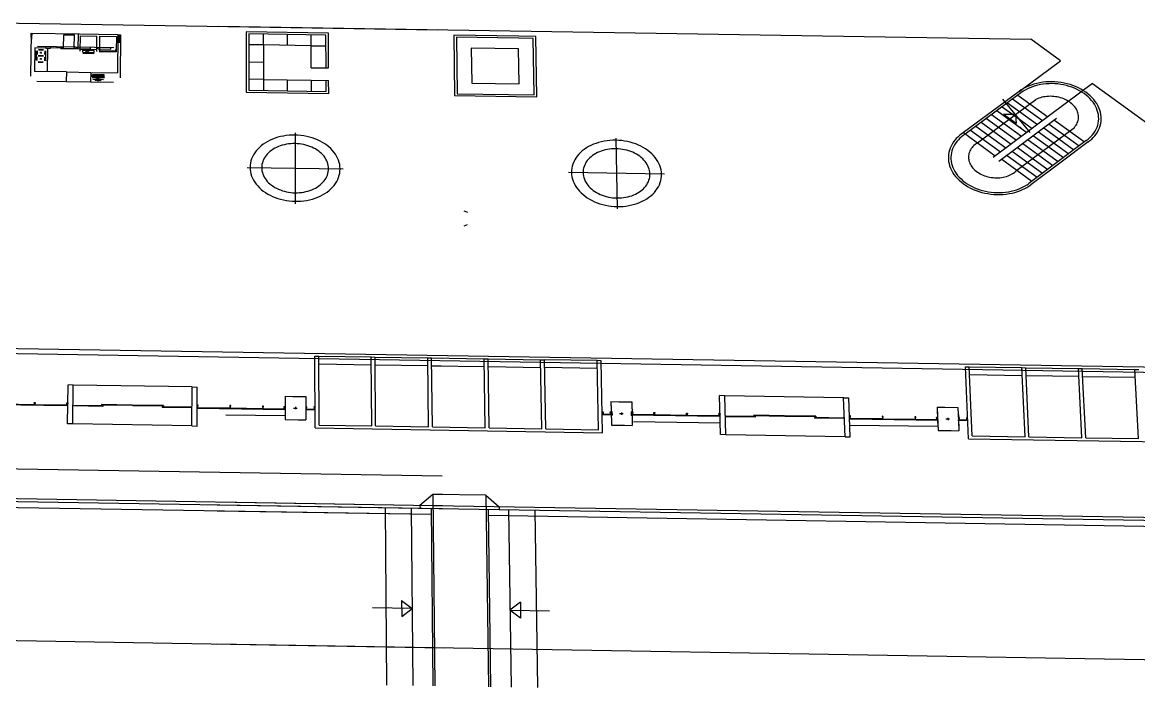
# Model space of a CAD drawing. Extents: x -68 to 264, y 51 to 115.
# Drawn here: x 10.67 to 60.34, y 53.04 to 82.63 of the extents above; entities that cross this region are included whole.
import ezdxf

# ---------------------------------------------------------------- set-up
doc = ezdxf.new("R2010")
doc.units = 0
doc.layers.get('0').update_dxf_attribs({"linetype": 'CONTINUOUS'})

msp = doc.modelspace()

# ---------------------------------------------------------------- linework, layer by layer
for p, q in [((8.633, 82.625), (29.15, 82.294)), ((19.412, 82.454), (55.547, 81.871)), ((11.068, 82.14), (11.04, 80.227)), ((11.068, 82.14), (13.223, 82.117)), ((11.086, 81.779), (11.068, 82.14)), ((11.086, 81.779), (11.108, 82.139)), ((12.51, 81.474), (12.517, 82.071)), ((12.517, 82.071), (12.99, 82.063)), ((12.983, 81.467), (12.99, 82.063)), ((13.158, 81.464), (13.166, 82.106)), ((13.223, 82.117), (14.918, 82.09)), ((13.252, 81.343), (13.26, 82.021)), ((13.26, 82.021), (13.993, 82.01)), ((13.986, 81.331), (13.993, 82.01)), ((14.106, 82.008), (14.1, 81.379)), ((14.106, 82.008), (14.86, 81.996)), ((14.86, 81.996), (14.854, 81.367)), ((14.918, 82.09), (14.908, 80.381)), ((14.918, 82.09), (15.037, 82.075)), ((14.994, 81.716), (14.997, 82.076)), ((14.994, 81.716), (15.037, 82.075)), ((15.037, 82.075), (15.019, 80.163)), ((20.637, 82.196), (20.633, 79.526)), ((24.295, 82.137), (20.637, 82.196)), ((20.75, 82.112), (20.747, 79.608)), ((24.181, 82.057), (20.75, 82.112)), ((21.408, 81.621), (21.408, 82.101)), ((22.466, 81.604), (22.466, 82.084)), ((23.525, 81.587), (23.523, 82.067)), ((24.186, 80.597), (24.181, 82.057)), ((24.3, 80.595), (24.295, 82.137)), ((32.745, 82.003), (29.869, 82.05)), ((29.869, 82.05), (29.9, 79.37)), ((32.747, 81.92), (29.984, 81.965)), ((29.984, 81.965), (30.013, 79.452)), ((33.517, 81.991), (32.745, 82.003)), ((33.561, 79.311), (33.517, 81.991)), ((11.229, 81.495), (11.214, 80.44)), ((12.51, 81.474), (11.229, 81.495)), ((11.343, 81.568), (14.748, 81.513)), ((11.714, 81.479), (11.715, 81.562)), ((11.714, 81.479), (11.934, 81.475)), ((11.796, 81.486), (11.782, 80.431)), ((11.934, 81.475), (11.935, 81.558)), ((12.383, 81.468), (12.384, 81.551)), ((12.383, 81.468), (13.707, 81.447)), ((12.51, 81.474), (12.983, 81.467)), ((13.158, 81.464), (12.983, 81.467)), ((13.707, 81.447), (13.708, 81.529)), ((14.041, 81.441), (14.041, 81.524)), ((14.608, 81.432), (14.609, 81.515)), ((21.408, 81.621), (20.75, 81.632)), ((21.408, 81.621), (21.407, 80.08)), ((23.525, 81.587), (21.408, 81.621)), ((23.527, 80.607), (23.525, 81.587)), ((23.525, 81.587), (24.183, 81.576)), ((32.754, 81.44), (30.648, 81.474)), ((30.648, 81.474), (30.667, 79.924)), ((33.405, 81.91), (32.747, 81.92)), ((33.446, 79.396), (33.405, 81.91)), ((56.866, 80.92), (55.547, 81.871)), ((11.295, 81.362), (11.289, 80.923)), ((11.325, 81.088), (11.323, 80.922)), ((11.329, 81.362), (11.327, 81.196)), ((11.383, 81.154), (11.61, 81.15)), ((11.383, 81.129), (11.61, 81.125)), ((11.387, 81.427), (11.614, 81.424)), ((11.387, 81.402), (11.614, 81.399)), ((11.445, 81.003), (11.544, 81.002)), ((11.449, 81.277), (11.548, 81.275)), ((11.495, 81.039), (11.494, 80.966)), ((11.499, 81.312), (11.498, 81.24)), ((11.666, 81.083), (11.664, 80.917)), ((11.67, 81.356), (11.667, 81.191)), ((11.704, 81.356), (11.698, 80.916)), ((13.253, 81.426), (13.986, 81.414)), ((13.365, 81.299), (13.366, 81.382)), ((13.365, 81.299), (13.872, 81.291)), ((13.365, 81.258), (13.871, 81.25)), ((13.366, 81.382), (13.872, 81.374)), ((13.493, 81.35), (13.534, 81.349)), ((13.493, 81.327), (13.493, 81.35)), ((13.533, 81.327), (13.493, 81.327)), ((13.534, 81.349), (13.533, 81.327)), ((13.571, 81.348), (13.612, 81.348)), ((13.571, 81.326), (13.571, 81.348)), ((13.611, 81.325), (13.571, 81.326)), ((13.612, 81.348), (13.611, 81.325)), ((13.872, 81.291), (13.872, 81.374)), ((14.041, 81.441), (14.608, 81.432)), ((14.1, 81.379), (14.099, 81.329)), ((14.099, 81.329), (14.854, 81.317)), ((14.1, 81.379), (14.822, 81.359)), ((14.822, 81.359), (14.796, 81.345)), ((14.833, 81.383), (14.799, 81.383)), ((14.799, 81.383), (14.822, 81.359)), ((14.833, 81.383), (14.822, 81.359)), ((14.822, 81.359), (14.854, 81.367)), ((14.854, 81.367), (14.833, 81.383)), ((14.854, 81.367), (14.854, 81.317)), ((32.778, 79.89), (32.754, 81.44)), ((11.379, 80.88), (11.606, 80.876)), ((11.379, 80.855), (11.606, 80.851)), ((20.749, 80.862), (21.408, 80.851)), ((23.527, 80.607), (24.3, 80.595)), ((55.022, 79.554), (56.866, 80.92)), ((12.634, 80.417), (11.214, 80.44)), ((11.321, 80.014), (12.629, 79.993)), ((12.634, 80.417), (12.629, 79.993)), ((12.629, 79.993), (13.709, 79.976)), ((12.634, 80.417), (13.714, 80.4)), ((13.714, 80.4), (13.709, 79.976)), ((13.709, 79.976), (14.733, 79.959)), ((13.714, 80.4), (14.908, 80.381)), ((13.798, 80.285), (13.789, 80.165)), ((13.789, 80.165), (14.312, 80.157)), ((13.797, 80.207), (13.798, 80.285)), ((13.797, 80.207), (13.816, 80.224)), ((13.868, 80.21), (13.797, 80.207)), ((13.797, 80.207), (13.848, 80.194)), ((14.313, 80.287), (13.798, 80.285)), ((13.798, 80.285), (13.868, 80.27)), ((13.818, 80.255), (13.798, 80.285)), ((13.841, 80.281), (13.798, 80.285)), ((14.278, 80.073), (13.807, 80.08)), ((13.816, 80.224), (13.818, 80.255)), ((13.816, 80.224), (13.841, 80.236)), ((13.868, 80.21), (13.816, 80.224)), ((13.848, 80.194), (13.816, 80.224)), ((13.818, 80.255), (13.841, 80.281)), ((13.818, 80.255), (13.868, 80.27)), ((13.841, 80.236), (13.818, 80.255)), ((13.818, 80.255), (13.871, 80.24)), ((13.868, 80.27), (13.841, 80.281)), ((13.841, 80.236), (13.868, 80.27)), ((13.871, 80.24), (13.841, 80.236)), ((13.841, 80.236), (13.868, 80.21)), ((13.848, 80.194), (13.868, 80.21)), ((13.896, 80.205), (13.848, 80.194)), ((13.868, 80.27), (13.897, 80.283)), ((13.871, 80.24), (13.868, 80.27)), ((13.868, 80.27), (13.868, 80.21)), ((13.919, 80.267), (13.868, 80.27)), ((13.868, 80.21), (13.871, 80.24)), ((13.942, 80.25), (13.871, 80.24)), ((13.871, 80.24), (13.896, 80.205)), ((13.916, 80.221), (13.871, 80.24)), ((13.896, 80.205), (13.916, 80.221)), ((13.896, 80.205), (13.964, 80.204)), ((13.896, 80.205), (13.896, 80.182)), ((14.301, 80.192), (13.896, 80.182)), ((13.896, 80.182), (13.964, 80.181)), ((13.897, 80.283), (13.965, 80.282)), ((13.919, 80.267), (13.897, 80.283)), ((13.941, 80.088), (13.91, 80.078)), ((13.91, 80.078), (13.921, 80.054)), ((13.916, 80.221), (13.942, 80.25)), ((13.96, 80.234), (13.916, 80.221)), ((13.964, 80.204), (13.916, 80.221)), ((13.965, 80.282), (13.919, 80.267)), ((13.919, 80.267), (13.942, 80.25)), ((13.921, 80.054), (13.953, 80.047)), ((13.975, 80.092), (13.941, 80.088)), ((13.964, 80.204), (13.942, 80.25)), ((13.96, 80.234), (13.942, 80.25)), ((13.953, 80.047), (13.986, 80.063)), ((14.035, 80.267), (13.96, 80.234)), ((13.977, 80.251), (13.96, 80.234)), ((14.018, 80.247), (13.96, 80.234)), ((13.96, 80.234), (13.964, 80.204)), ((13.964, 80.204), (13.999, 80.22)), ((13.964, 80.181), (13.964, 80.204)), ((14.071, 80.179), (13.964, 80.204)), ((13.964, 80.181), (14.071, 80.179)), ((13.977, 80.251), (13.965, 80.282)), ((13.965, 80.282), (14.035, 80.267)), ((13.965, 80.282), (14.005, 80.277)), ((14.016, 80.095), (13.975, 80.092)), ((14.035, 80.267), (13.977, 80.251)), ((14.11, 80.061), (13.986, 80.063)), ((13.986, 80.063), (13.996, 80.041)), ((13.996, 80.041), (14.028, 80.039)), ((13.999, 80.22), (14.018, 80.247)), ((13.999, 80.22), (14.041, 80.219)), ((14.035, 80.267), (14.005, 80.277)), ((14.046, 80.095), (14.016, 80.095)), ((14.051, 80.249), (14.018, 80.247)), ((14.028, 80.039), (14.062, 80.039)), ((14.035, 80.267), (14.062, 80.276)), ((14.245, 80.272), (14.035, 80.267)), ((14.035, 80.267), (14.051, 80.249)), ((14.041, 80.219), (14.051, 80.249)), ((14.041, 80.219), (14.08, 80.248)), ((14.075, 80.094), (14.046, 80.095)), ((14.051, 80.249), (14.062, 80.276)), ((14.051, 80.249), (14.08, 80.248)), ((14.08, 80.248), (14.062, 80.276)), ((14.218, 80.263), (14.062, 80.276)), ((14.062, 80.039), (14.094, 80.039)), ((14.07, 80.219), (14.08, 80.248)), ((14.07, 80.219), (14.109, 80.217)), ((14.071, 80.179), (14.17, 80.178)), ((14.116, 80.09), (14.075, 80.094)), ((14.08, 80.248), (14.118, 80.247)), ((14.094, 80.039), (14.11, 80.061)), ((14.109, 80.217), (14.118, 80.247)), ((14.109, 80.217), (14.133, 80.229)), ((14.109, 80.217), (14.131, 80.204)), ((14.11, 80.061), (14.137, 80.044)), ((14.15, 80.084), (14.116, 80.09)), ((14.118, 80.247), (14.142, 80.26)), ((14.118, 80.247), (14.169, 80.248)), ((14.133, 80.229), (14.118, 80.247)), ((14.118, 80.247), (14.16, 80.218)), ((14.131, 80.204), (14.133, 80.229)), ((14.131, 80.204), (14.16, 80.218)), ((14.133, 80.229), (14.142, 80.26)), ((14.169, 80.248), (14.133, 80.229)), ((14.16, 80.218), (14.133, 80.229)), ((14.137, 80.044), (14.169, 80.05)), ((14.169, 80.248), (14.142, 80.26)), ((14.181, 80.074), (14.15, 80.084)), ((14.16, 80.218), (14.169, 80.248)), ((14.197, 80.232), (14.16, 80.218)), ((14.169, 80.248), (14.218, 80.263)), ((14.169, 80.248), (14.197, 80.232)), ((14.169, 80.05), (14.181, 80.074)), ((14.17, 80.178), (14.261, 80.176)), ((14.227, 80.242), (14.197, 80.232)), ((14.197, 80.232), (14.222, 80.216)), ((14.218, 80.263), (14.245, 80.272)), ((14.227, 80.242), (14.218, 80.263)), ((14.256, 80.246), (14.218, 80.263)), ((14.222, 80.216), (14.256, 80.246)), ((14.222, 80.216), (14.227, 80.242)), ((14.227, 80.242), (14.256, 80.246)), ((14.256, 80.246), (14.245, 80.272)), ((14.245, 80.272), (14.298, 80.262)), ((14.268, 80.227), (14.245, 80.272)), ((14.298, 80.262), (14.256, 80.246)), ((14.268, 80.227), (14.256, 80.246)), ((14.256, 80.246), (14.298, 80.231)), ((14.261, 80.176), (14.301, 80.192)), ((14.312, 80.157), (14.261, 80.176)), ((14.298, 80.231), (14.268, 80.227)), ((14.298, 80.262), (14.298, 80.231)), ((14.301, 80.192), (14.312, 80.157)), ((14.312, 80.157), (14.313, 80.287)), ((21.407, 80.08), (20.748, 80.091)), ((21.407, 80.08), (23.529, 80.046)), ((21.407, 80.08), (21.407, 79.597)), ((22.469, 79.58), (22.468, 80.063)), ((23.529, 80.046), (23.53, 79.563)), ((23.529, 80.046), (24.302, 80.033)), ((24.19, 79.552), (24.188, 80.035)), ((24.304, 79.467), (24.302, 80.033)), ((56.208, 79.972), (56.074, 79.958)), ((56.344, 79.98), (56.208, 79.972)), ((56.48, 79.982), (56.344, 79.98)), ((56.618, 79.977), (56.48, 79.982)), ((56.754, 79.965), (56.618, 79.977)), ((20.633, 79.526), (24.304, 79.467)), ((20.747, 79.608), (24.19, 79.552)), ((30.667, 79.924), (32.778, 79.89)), ((55.022, 79.554), (54.4, 79.093)), ((55.106, 79.494), (54.462, 79.017)), ((55.119, 79.621), (55.022, 79.554)), ((55.197, 79.558), (55.106, 79.494)), ((55.222, 79.683), (55.119, 79.621)), ((55.294, 79.616), (55.197, 79.558)), ((55.331, 79.74), (55.222, 79.683)), ((55.397, 79.67), (55.294, 79.616)), ((55.444, 79.791), (55.331, 79.74)), ((55.505, 79.718), (55.397, 79.67)), ((55.563, 79.837), (55.444, 79.791)), ((55.617, 79.761), (55.505, 79.718)), ((55.685, 79.876), (55.563, 79.837)), ((55.733, 79.799), (55.617, 79.761)), ((55.812, 79.91), (55.685, 79.876)), ((55.853, 79.83), (55.733, 79.799)), ((55.941, 79.937), (55.812, 79.91)), ((55.975, 79.856), (55.853, 79.83)), ((56.074, 79.958), (55.941, 79.937)), ((56.1, 79.876), (55.975, 79.856)), ((56.227, 79.89), (56.1, 79.876)), ((56.356, 79.897), (56.227, 79.89)), ((56.485, 79.899), (56.356, 79.897)), ((58.284, 79.899), (56.44, 78.529)), ((56.615, 79.894), (56.485, 79.899)), ((56.744, 79.883), (56.615, 79.894)), ((56.873, 79.866), (56.744, 79.883)), ((56.89, 79.947), (56.754, 79.965)), ((57, 79.843), (56.873, 79.866)), ((57.025, 79.923), (56.89, 79.947)), ((57.126, 79.814), (57, 79.843)), ((57.158, 79.893), (57.025, 79.923)), ((57.249, 79.779), (57.126, 79.814)), ((57.288, 79.856), (57.158, 79.893)), ((57.37, 79.739), (57.249, 79.779)), ((57.415, 79.813), (57.288, 79.856)), ((57.486, 79.693), (57.37, 79.739)), ((57.539, 79.765), (57.415, 79.813)), ((57.6, 79.642), (57.486, 79.693)), ((57.659, 79.71), (57.539, 79.765)), ((57.708, 79.585), (57.6, 79.642)), ((57.774, 79.651), (57.659, 79.71)), ((57.812, 79.524), (57.708, 79.585)), ((57.883, 79.586), (57.774, 79.651)), ((57.911, 79.459), (57.812, 79.524)), ((57.988, 79.517), (57.883, 79.586)), ((58.086, 79.443), (57.988, 79.517)), ((58.284, 79.899), (70.42, 71.153)), ((29.9, 79.37), (33.561, 79.311)), ((30.013, 79.452), (33.446, 79.396)), ((54.4, 79.093), (52.545, 77.72)), ((54.462, 79.017), (52.629, 77.659)), ((55.52, 77.728), (54.303, 79.211)), ((54.502, 79.047), (55.837, 78.081)), ((54.736, 79.22), (56.07, 78.254)), ((54.868, 78.523), (55.771, 79.192)), ((54.969, 79.393), (56.304, 78.428)), ((55.834, 79.222), (55.771, 79.192)), ((55.899, 79.248), (55.834, 79.222)), ((55.968, 79.27), (55.899, 79.248)), ((56.038, 79.29), (55.968, 79.27)), ((56.11, 79.306), (56.038, 79.29)), ((56.184, 79.319), (56.11, 79.306)), ((56.259, 79.328), (56.184, 79.319)), ((56.334, 79.333), (56.259, 79.328)), ((56.411, 79.335), (56.334, 79.333)), ((56.487, 79.333), (56.411, 79.335)), ((56.564, 79.327), (56.487, 79.333)), ((56.64, 79.318), (56.564, 79.327)), ((56.716, 79.306), (56.64, 79.318)), ((56.791, 79.29), (56.716, 79.306)), ((56.864, 79.27), (56.791, 79.29)), ((56.936, 79.247), (56.864, 79.27)), ((57.006, 79.221), (56.936, 79.247)), ((57.073, 79.192), (57.006, 79.221)), ((57.138, 79.159), (57.073, 79.192)), ((57.201, 79.124), (57.138, 79.159)), ((57.26, 79.086), (57.201, 79.124)), ((57.316, 79.046), (57.26, 79.086)), ((57.369, 79.003), (57.316, 79.046)), ((57.418, 78.957), (57.369, 79.003)), ((58.004, 79.388), (57.911, 79.459)), ((58.091, 79.314), (58.004, 79.388)), ((58.178, 79.364), (58.086, 79.443)), ((58.172, 79.236), (58.091, 79.314)), ((58.245, 79.155), (58.172, 79.236)), ((58.263, 79.282), (58.178, 79.364)), ((58.312, 79.071), (58.245, 79.155)), ((58.341, 79.196), (58.263, 79.282)), ((58.371, 78.984), (58.312, 79.071)), ((58.412, 79.107), (58.341, 79.196)), ((58.423, 78.895), (58.371, 78.984)), ((58.474, 79.015), (58.412, 79.107)), ((58.529, 78.921), (58.474, 79.015)), ((53.172, 77.265), (54.868, 78.523)), ((53.8, 78.527), (55.135, 77.559)), ((56.44, 78.529), (53.866, 76.616)), ((54.034, 78.701), (55.369, 77.733)), ((54.268, 78.874), (55.037, 78.317)), ((54.868, 78.523), (54.333, 78.532)), ((54.886, 78.131), (54.333, 78.532)), ((54.868, 78.523), (54.886, 78.131)), ((57.463, 78.91), (57.418, 78.957)), ((57.504, 78.861), (57.463, 78.91)), ((57.541, 78.81), (57.504, 78.861)), ((57.573, 78.758), (57.541, 78.81)), ((57.601, 78.704), (57.573, 78.758)), ((57.624, 78.65), (57.601, 78.704)), ((57.643, 78.594), (57.624, 78.65)), ((57.656, 78.538), (57.643, 78.594)), ((57.665, 78.482), (57.656, 78.538)), ((57.668, 78.426), (57.665, 78.482)), ((58.467, 78.803), (58.423, 78.895)), ((58.503, 78.711), (58.467, 78.803)), ((58.53, 78.617), (58.503, 78.711)), ((58.575, 78.824), (58.529, 78.921)), ((58.55, 78.522), (58.53, 78.617)), ((58.561, 78.427), (58.55, 78.522)), ((58.613, 78.726), (58.575, 78.824)), ((58.643, 78.627), (58.613, 78.726)), ((58.663, 78.527), (58.643, 78.627)), ((58.675, 78.426), (58.663, 78.527)), ((53.098, 78.007), (54.432, 77.037)), ((53.332, 78.18), (54.667, 77.211)), ((53.566, 78.354), (54.901, 77.385)), ((56.691, 78.348), (54.116, 76.434)), ((55.037, 78.317), (55.603, 77.907)), ((56.36, 78.102), (57.699, 77.133)), ((56.593, 78.275), (57.932, 77.307)), ((57.483, 77.954), (57.522, 78.001)), ((57.522, 78.001), (57.557, 78.049)), ((57.557, 78.049), (57.587, 78.1)), ((57.587, 78.1), (57.613, 78.152)), ((57.613, 78.152), (57.633, 78.205)), ((57.633, 78.205), (57.649, 78.259)), ((57.649, 78.259), (57.661, 78.314)), ((57.661, 78.314), (57.667, 78.37)), ((57.667, 78.37), (57.668, 78.426)), ((58.489, 77.959), (58.52, 78.05)), ((58.52, 78.05), (58.543, 78.143)), ((58.543, 78.143), (58.557, 78.237)), ((58.557, 78.237), (58.563, 78.332)), ((58.563, 78.332), (58.561, 78.427)), ((58.599, 77.932), (58.632, 78.028)), ((58.632, 78.028), (58.656, 78.126)), ((58.656, 78.126), (58.671, 78.225)), ((58.671, 78.225), (58.677, 78.325)), ((58.677, 78.325), (58.675, 78.426)), ((22.043, 77.511), (21.924, 77.473)), ((22.166, 77.543), (22.043, 77.511)), ((22.291, 77.568), (22.166, 77.543)), ((22.418, 77.588), (22.291, 77.568)), ((22.547, 77.602), (22.418, 77.588)), ((22.677, 77.609), (22.547, 77.602)), ((22.807, 77.61), (22.677, 77.609)), ((22.807, 77.707), (22.812, 74.557)), ((22.938, 77.605), (22.807, 77.61)), ((23.068, 77.593), (22.938, 77.605)), ((23.197, 77.575), (23.068, 77.593)), ((23.325, 77.552), (23.197, 77.575)), ((23.45, 77.522), (23.325, 77.552)), ((23.572, 77.486), (23.45, 77.522)), ((23.691, 77.444), (23.572, 77.486)), ((52.296, 77.521), (52.228, 77.453)), ((52.369, 77.586), (52.296, 77.521)), ((52.448, 77.647), (52.369, 77.586)), ((52.457, 77.529), (52.387, 77.467)), ((52.545, 77.72), (52.448, 77.647)), ((52.531, 77.587), (52.457, 77.529)), ((52.629, 77.659), (52.531, 77.587)), ((52.545, 77.72), (53.963, 76.689)), ((52.863, 77.833), (54.198, 76.863)), ((54.923, 76.049), (57.483, 77.954)), ((55.113, 77.919), (55.043, 77.969)), ((55.659, 77.58), (56.997, 76.61)), ((55.892, 77.754), (57.231, 76.784)), ((56.126, 77.928), (57.465, 76.958)), ((58.089, 77.426), (58.162, 77.49)), ((58.162, 77.49), (58.23, 77.557)), ((58.23, 77.557), (58.292, 77.627)), ((58.254, 77.435), (58.325, 77.506)), ((58.292, 77.627), (58.348, 77.7)), ((58.325, 77.506), (58.391, 77.58)), ((58.348, 77.7), (58.403, 77.784)), ((58.391, 77.58), (58.45, 77.657)), ((58.403, 77.784), (58.45, 77.87)), ((58.45, 77.87), (58.489, 77.959)), ((58.45, 77.657), (58.508, 77.746)), ((58.508, 77.746), (58.558, 77.838)), ((58.558, 77.838), (58.599, 77.932)), ((21.223, 77.062), (21.146, 76.985)), ((21.306, 77.134), (21.223, 77.062)), ((21.395, 77.203), (21.306, 77.134)), ((21.49, 77.267), (21.395, 77.203)), ((21.592, 77.327), (21.49, 77.267)), ((21.698, 77.381), (21.592, 77.327)), ((21.809, 77.43), (21.698, 77.381)), ((21.924, 77.473), (21.809, 77.43)), ((21.904, 77.022), (21.829, 76.978)), ((21.983, 77.062), (21.904, 77.022)), ((22.066, 77.099), (21.983, 77.062)), ((22.152, 77.131), (22.066, 77.099)), ((22.24, 77.159), (22.152, 77.131)), ((22.331, 77.183), (22.24, 77.159)), ((22.424, 77.202), (22.331, 77.183)), ((22.518, 77.216), (22.424, 77.202)), ((22.614, 77.226), (22.518, 77.216)), ((22.711, 77.232), (22.614, 77.226)), ((22.808, 77.233), (22.711, 77.232)), ((22.905, 77.229), (22.808, 77.233)), ((23.002, 77.22), (22.905, 77.229)), ((23.098, 77.207), (23.002, 77.22)), ((23.192, 77.189), (23.098, 77.207)), ((23.285, 77.167), (23.192, 77.189)), ((23.376, 77.14), (23.285, 77.167)), ((23.465, 77.11), (23.376, 77.14)), ((23.551, 77.074), (23.465, 77.11)), ((23.633, 77.035), (23.551, 77.074)), ((23.712, 76.993), (23.633, 77.035)), ((23.807, 77.397), (23.691, 77.444)), ((23.788, 76.946), (23.712, 76.993)), ((23.918, 77.345), (23.807, 77.397)), ((24.024, 77.287), (23.918, 77.345)), ((24.126, 77.224), (24.024, 77.287)), ((24.221, 77.157), (24.126, 77.224)), ((24.311, 77.086), (24.221, 77.157)), ((24.394, 77.01), (24.311, 77.086)), ((24.471, 76.931), (24.394, 77.01)), ((35.768, 77.038), (35.674, 76.973)), ((35.868, 77.097), (35.768, 77.038)), ((35.973, 77.151), (35.868, 77.097)), ((36.083, 77.2), (35.973, 77.151)), ((36.198, 77.244), (36.083, 77.2)), ((36.316, 77.281), (36.198, 77.244)), ((36.438, 77.313), (36.316, 77.281)), ((36.562, 77.339), (36.438, 77.313)), ((36.689, 77.359), (36.562, 77.339)), ((36.818, 77.372), (36.689, 77.359)), ((36.893, 76.997), (36.797, 76.987)), ((36.948, 77.38), (36.818, 77.372)), ((36.99, 77.002), (36.893, 76.997)), ((37.079, 77.381), (36.948, 77.38)), ((37.087, 77.003), (36.99, 77.002)), ((37.076, 77.477), (37.144, 74.326)), ((37.209, 77.375), (37.079, 77.381)), ((37.184, 76.999), (37.087, 77.003)), ((37.281, 76.991), (37.184, 76.999)), ((37.34, 77.364), (37.209, 77.375)), ((37.377, 76.977), (37.281, 76.991)), ((37.469, 77.346), (37.34, 77.364)), ((37.597, 77.322), (37.469, 77.346)), ((37.723, 77.292), (37.597, 77.322)), ((37.846, 77.256), (37.723, 77.292)), ((37.966, 77.215), (37.846, 77.256)), ((38.082, 77.168), (37.966, 77.215)), ((38.195, 77.115), (38.082, 77.168)), ((38.302, 77.057), (38.195, 77.115)), ((38.405, 76.995), (38.302, 77.057)), ((38.502, 76.928), (38.405, 76.995)), ((51.955, 77.03), (51.922, 76.935)), ((51.996, 77.123), (51.955, 77.03)), ((52.046, 77.213), (51.996, 77.123)), ((52.065, 77.003), (52.034, 76.913)), ((52.108, 77.308), (52.046, 77.213)), ((52.104, 77.091), (52.065, 77.003)), ((52.151, 77.176), (52.104, 77.091)), ((52.165, 77.382), (52.108, 77.308)), ((52.21, 77.266), (52.151, 77.176)), ((52.228, 77.453), (52.165, 77.382)), ((52.264, 77.336), (52.21, 77.266)), ((52.323, 77.403), (52.264, 77.336)), ((52.387, 77.467), (52.323, 77.403)), ((52.892, 77.009), (52.861, 76.958)), ((52.929, 77.057), (52.892, 77.009)), ((52.969, 77.103), (52.929, 77.057)), ((53.014, 77.147), (52.969, 77.103)), ((53.063, 77.189), (53.014, 77.147)), ((53.115, 77.228), (53.063, 77.189)), ((53.172, 77.265), (53.115, 77.228)), ((54.956, 77.059), (56.295, 76.087)), ((55.191, 77.233), (56.008, 76.639)), ((55.425, 77.407), (56.652, 76.516)), ((58.011, 77.365), (56.827, 76.483)), ((58.094, 77.304), (56.959, 76.458)), ((58.011, 77.365), (58.089, 77.426)), ((58.094, 77.304), (58.176, 77.368)), ((58.176, 77.368), (58.254, 77.435)), ((20.877, 76.553), (20.847, 76.46)), ((20.915, 76.644), (20.877, 76.553)), ((20.961, 76.734), (20.915, 76.644)), ((21.015, 76.82), (20.961, 76.734)), ((21.077, 76.904), (21.015, 76.82)), ((21.146, 76.985), (21.077, 76.904)), ((21.402, 76.515), (21.374, 76.447)), ((21.436, 76.581), (21.402, 76.515)), ((21.477, 76.646), (21.436, 76.581)), ((21.522, 76.708), (21.477, 76.646)), ((21.574, 76.768), (21.522, 76.708)), ((21.63, 76.825), (21.574, 76.768)), ((21.692, 76.879), (21.63, 76.825)), ((21.758, 76.93), (21.692, 76.879)), ((21.829, 76.978), (21.758, 76.93)), ((23.859, 76.896), (23.788, 76.946)), ((23.925, 76.843), (23.859, 76.896)), ((23.987, 76.787), (23.925, 76.843)), ((24.044, 76.728), (23.987, 76.787)), ((24.096, 76.666), (24.044, 76.728)), ((24.142, 76.602), (24.096, 76.666)), ((24.182, 76.536), (24.142, 76.602)), ((24.216, 76.469), (24.182, 76.536)), ((24.54, 76.848), (24.471, 76.931)), ((24.602, 76.762), (24.54, 76.848)), ((24.657, 76.673), (24.602, 76.762)), ((24.703, 76.583), (24.657, 76.673)), ((24.741, 76.49), (24.703, 76.583)), ((35.249, 76.504), (35.205, 76.414)), ((35.302, 76.59), (35.249, 76.504)), ((35.362, 76.674), (35.302, 76.59)), ((35.429, 76.755), (35.362, 76.674)), ((35.504, 76.832), (35.429, 76.755)), ((35.586, 76.905), (35.504, 76.832)), ((35.674, 76.973), (35.586, 76.905)), ((35.861, 76.538), (35.811, 76.478)), ((35.917, 76.595), (35.861, 76.538)), ((35.977, 76.649), (35.917, 76.595)), ((36.043, 76.7), (35.977, 76.649)), ((36.113, 76.748), (36.043, 76.7)), ((36.187, 76.792), (36.113, 76.748)), ((36.265, 76.832), (36.187, 76.792)), ((36.347, 76.869), (36.265, 76.832)), ((36.432, 76.901), (36.347, 76.869)), ((36.52, 76.929), (36.432, 76.901)), ((36.61, 76.953), (36.52, 76.929)), ((36.703, 76.972), (36.61, 76.953)), ((36.797, 76.987), (36.703, 76.972)), ((37.472, 76.96), (37.377, 76.977)), ((37.565, 76.937), (37.472, 76.96)), ((37.657, 76.911), (37.565, 76.937)), ((37.746, 76.88), (37.657, 76.911)), ((37.833, 76.845), (37.746, 76.88)), ((37.916, 76.806), (37.833, 76.845)), ((37.996, 76.763), (37.916, 76.806)), ((38.072, 76.716), (37.996, 76.763)), ((38.144, 76.666), (38.072, 76.716)), ((38.212, 76.613), (38.144, 76.666)), ((38.275, 76.557), (38.212, 76.613)), ((38.333, 76.498), (38.275, 76.557)), ((38.386, 76.436), (38.333, 76.498)), ((38.593, 76.856), (38.502, 76.928)), ((38.678, 76.78), (38.593, 76.856)), ((38.756, 76.701), (38.678, 76.78)), ((38.827, 76.618), (38.756, 76.701)), ((38.891, 76.532), (38.827, 76.618)), ((38.947, 76.443), (38.891, 76.532)), ((51.882, 76.74), (51.874, 76.641)), ((51.874, 76.641), (51.876, 76.542)), ((51.876, 76.542), (51.886, 76.442)), ((51.898, 76.838), (51.882, 76.74)), ((51.922, 76.935), (51.898, 76.838)), ((51.996, 76.728), (51.989, 76.635)), ((51.989, 76.635), (51.99, 76.541)), ((51.99, 76.541), (52, 76.447)), ((52.011, 76.821), (51.996, 76.728)), ((52.034, 76.913), (52.011, 76.821)), ((52.773, 76.688), (52.77, 76.632)), ((52.77, 76.632), (52.772, 76.575)), ((52.772, 76.575), (52.779, 76.519)), ((52.781, 76.744), (52.773, 76.688)), ((52.779, 76.519), (52.792, 76.462)), ((52.793, 76.799), (52.781, 76.744)), ((52.811, 76.854), (52.793, 76.799)), ((52.833, 76.907), (52.811, 76.854)), ((52.861, 76.958), (52.833, 76.907)), ((54.253, 76.536), (55.592, 75.562)), ((54.488, 76.71), (55.826, 75.737)), ((54.722, 76.884), (56.061, 75.912)), ((56.008, 76.639), (56.529, 76.261)), ((56.652, 76.516), (56.763, 76.436)), ((20.67, 76.175), (24.95, 76.106)), ((20.813, 76.269), (20.808, 76.173)), ((20.808, 76.173), (20.813, 76.077)), ((20.826, 76.365), (20.813, 76.269)), ((20.813, 76.077), (20.825, 75.98)), ((20.847, 76.46), (20.826, 76.365)), ((21.326, 76.236), (21.323, 76.165)), ((21.323, 76.165), (21.326, 76.093)), ((21.336, 76.307), (21.326, 76.236)), ((21.326, 76.093), (21.336, 76.022)), ((21.352, 76.377), (21.336, 76.307)), ((21.336, 76.022), (21.352, 75.951)), ((21.374, 76.447), (21.352, 76.377)), ((24.245, 76.4), (24.216, 76.469)), ((24.267, 76.33), (24.245, 76.4)), ((24.283, 76.259), (24.267, 76.33)), ((24.293, 76.188), (24.283, 76.259)), ((24.284, 75.974), (24.294, 76.045)), ((24.297, 76.116), (24.293, 76.188)), ((24.294, 76.045), (24.297, 76.116)), ((24.772, 76.396), (24.741, 76.49)), ((24.793, 76.3), (24.772, 76.396)), ((24.807, 76.204), (24.793, 76.3)), ((24.795, 75.916), (24.807, 76.012)), ((24.811, 76.108), (24.807, 76.204)), ((24.807, 76.012), (24.811, 76.108)), ((35.11, 76.039), (35.107, 75.943)), ((35.121, 76.135), (35.11, 76.039)), ((35.141, 76.229), (35.121, 76.135)), ((35.169, 76.323), (35.141, 76.229)), ((35.205, 76.414), (35.169, 76.323)), ((35.624, 76.006), (35.622, 75.934)), ((35.632, 76.077), (35.624, 76.006)), ((35.647, 76.147), (35.632, 76.077)), ((35.668, 76.217), (35.647, 76.147)), ((35.694, 76.285), (35.668, 76.217)), ((35.727, 76.351), (35.694, 76.285)), ((35.766, 76.416), (35.727, 76.351)), ((35.811, 76.478), (35.766, 76.416)), ((38.433, 76.372), (38.386, 76.436)), ((38.475, 76.306), (38.433, 76.372)), ((38.511, 76.239), (38.475, 76.306)), ((38.54, 76.17), (38.511, 76.239)), ((38.564, 76.1), (38.54, 76.17)), ((38.582, 76.029), (38.564, 76.1)), ((38.593, 75.957), (38.582, 76.029)), ((38.995, 76.353), (38.947, 76.443)), ((39.035, 76.26), (38.995, 76.353)), ((39.067, 76.165), (39.035, 76.26)), ((39.091, 76.07), (39.067, 76.165)), ((39.106, 75.974), (39.091, 76.07)), ((51.886, 76.442), (51.904, 76.343)), ((51.904, 76.343), (51.932, 76.244)), ((51.932, 76.244), (51.967, 76.147)), ((51.967, 76.147), (52.011, 76.051)), ((52, 76.447), (52.017, 76.353)), ((52.011, 76.051), (52.064, 75.957)), ((52.017, 76.353), (52.043, 76.259)), ((52.043, 76.259), (52.077, 76.167)), ((52.077, 76.167), (52.119, 76.077)), ((52.119, 76.077), (52.168, 75.988)), ((52.792, 76.462), (52.809, 76.407)), ((52.809, 76.407), (52.831, 76.351)), ((52.831, 76.351), (52.857, 76.297)), ((52.857, 76.297), (52.889, 76.244)), ((52.889, 76.244), (52.925, 76.193)), ((52.925, 76.193), (52.965, 76.143)), ((52.965, 76.143), (53.009, 76.095)), ((53.009, 76.095), (53.058, 76.049)), ((53.058, 76.049), (53.11, 76.005)), ((53.11, 76.005), (53.166, 75.964)), ((54.832, 75.96), (54.882, 76.001)), ((54.882, 76.001), (54.923, 76.049)), ((56.827, 76.483), (55.455, 75.46)), ((56.959, 76.458), (55.539, 75.4)), ((20.825, 75.98), (20.847, 75.885)), ((20.847, 75.885), (20.876, 75.791)), ((20.876, 75.791), (20.914, 75.698)), ((20.914, 75.698), (20.96, 75.607)), ((20.96, 75.607), (21.014, 75.518)), ((21.014, 75.518), (21.076, 75.432)), ((21.352, 75.951), (21.374, 75.881)), ((21.374, 75.881), (21.402, 75.812)), ((21.402, 75.812), (21.436, 75.744)), ((21.436, 75.744), (21.476, 75.678)), ((21.476, 75.678), (21.522, 75.614)), ((21.522, 75.614), (21.573, 75.552)), ((21.573, 75.552), (21.63, 75.493)), ((23.991, 75.455), (24.048, 75.512)), ((24.048, 75.512), (24.099, 75.572)), ((24.099, 75.572), (24.145, 75.635)), ((24.145, 75.635), (24.185, 75.699)), ((24.185, 75.699), (24.219, 75.766)), ((24.219, 75.766), (24.247, 75.834)), ((24.247, 75.834), (24.269, 75.903)), ((24.269, 75.903), (24.284, 75.974)), ((24.607, 75.459), (24.661, 75.546)), ((24.661, 75.546), (24.707, 75.636)), ((24.707, 75.636), (24.745, 75.728)), ((24.745, 75.728), (24.774, 75.821)), ((24.774, 75.821), (24.795, 75.916)), ((39.252, 75.875), (34.968, 75.945)), ((35.107, 75.943), (35.113, 75.846)), ((35.113, 75.846), (35.128, 75.75)), ((35.128, 75.75), (35.151, 75.654)), ((35.151, 75.654), (35.183, 75.56)), ((35.183, 75.56), (35.223, 75.467)), ((35.622, 75.934), (35.627, 75.863)), ((35.627, 75.863), (35.638, 75.791)), ((35.638, 75.791), (35.655, 75.72)), ((35.655, 75.72), (35.679, 75.65)), ((35.679, 75.65), (35.708, 75.581)), ((35.708, 75.581), (35.744, 75.513)), ((35.744, 75.513), (35.785, 75.447)), ((38.494, 75.469), (38.527, 75.535)), ((38.527, 75.535), (38.554, 75.603)), ((38.554, 75.603), (38.574, 75.673)), ((38.574, 75.673), (38.588, 75.743)), ((38.588, 75.743), (38.596, 75.814)), ((38.598, 75.886), (38.593, 75.957)), ((38.596, 75.814), (38.598, 75.886)), ((39.054, 75.497), (39.081, 75.59)), ((39.081, 75.59), (39.1, 75.685)), ((39.1, 75.685), (39.111, 75.781)), ((39.113, 75.877), (39.106, 75.974)), ((39.111, 75.781), (39.113, 75.877)), ((52.064, 75.957), (52.124, 75.865)), ((52.124, 75.865), (52.191, 75.776)), ((52.168, 75.988), (52.225, 75.901)), ((52.191, 75.776), (52.267, 75.69)), ((52.225, 75.901), (52.289, 75.817)), ((52.267, 75.69), (52.349, 75.608)), ((52.289, 75.817), (52.36, 75.736)), ((52.349, 75.608), (52.438, 75.529)), ((52.36, 75.736), (52.438, 75.658)), ((52.438, 75.658), (52.522, 75.583)), ((52.438, 75.529), (52.542, 75.448)), ((52.522, 75.583), (52.62, 75.507)), ((52.62, 75.507), (52.717, 75.44)), ((53.166, 75.964), (53.225, 75.925)), ((53.225, 75.925), (53.287, 75.89)), ((53.287, 75.89), (53.352, 75.857)), ((53.352, 75.857), (53.42, 75.827)), ((53.42, 75.827), (53.49, 75.8)), ((53.49, 75.8), (53.562, 75.777)), ((53.562, 75.777), (53.635, 75.756)), ((53.635, 75.756), (53.71, 75.74)), ((53.71, 75.74), (53.786, 75.727)), ((53.786, 75.727), (53.863, 75.718)), ((53.863, 75.718), (53.94, 75.712)), ((53.94, 75.712), (54.017, 75.71)), ((54.017, 75.71), (54.094, 75.712)), ((54.094, 75.712), (54.17, 75.717)), ((54.17, 75.717), (54.245, 75.726)), ((54.245, 75.726), (54.319, 75.739)), ((54.319, 75.739), (54.392, 75.755)), ((54.392, 75.755), (54.463, 75.774)), ((54.463, 75.774), (54.531, 75.798)), ((54.531, 75.798), (54.598, 75.824)), ((54.598, 75.824), (54.661, 75.854)), ((54.661, 75.854), (54.721, 75.886)), ((54.721, 75.886), (54.779, 75.922)), ((54.779, 75.922), (54.832, 75.96)), ((21.076, 75.432), (21.145, 75.349)), ((21.145, 75.349), (21.221, 75.269)), ((21.221, 75.269), (21.305, 75.193)), ((21.305, 75.193), (21.394, 75.121)), ((21.394, 75.121), (21.49, 75.053)), ((21.49, 75.053), (21.591, 74.99)), ((21.63, 75.493), (21.692, 75.437)), ((21.692, 75.437), (21.759, 75.383)), ((21.759, 75.383), (21.83, 75.333)), ((21.83, 75.333), (21.905, 75.286)), ((21.905, 75.286), (21.984, 75.243)), ((21.984, 75.243), (22.067, 75.204)), ((22.067, 75.204), (22.153, 75.169)), ((22.153, 75.169), (22.242, 75.138)), ((22.242, 75.138), (22.333, 75.111)), ((22.333, 75.111), (22.426, 75.089)), ((22.426, 75.089), (22.521, 75.071)), ((22.521, 75.071), (22.617, 75.057)), ((22.617, 75.057), (22.714, 75.049)), ((22.714, 75.049), (22.811, 75.045)), ((22.811, 75.045), (22.909, 75.046)), ((22.909, 75.046), (23.006, 75.051)), ((23.006, 75.051), (23.102, 75.061)), ((23.102, 75.061), (23.197, 75.076)), ((23.197, 75.076), (23.29, 75.095)), ((23.29, 75.095), (23.381, 75.119)), ((23.381, 75.119), (23.47, 75.147)), ((23.47, 75.147), (23.556, 75.18)), ((23.556, 75.18), (23.638, 75.216)), ((23.638, 75.216), (23.717, 75.257)), ((23.717, 75.257), (23.792, 75.301)), ((23.792, 75.301), (23.863, 75.349)), ((23.863, 75.349), (23.93, 75.4)), ((23.93, 75.4), (23.991, 75.455)), ((24.032, 74.95), (24.133, 75.01)), ((24.133, 75.01), (24.229, 75.075)), ((24.229, 75.075), (24.318, 75.144)), ((24.318, 75.144), (24.401, 75.217)), ((24.401, 75.217), (24.477, 75.294)), ((24.477, 75.294), (24.546, 75.375)), ((24.546, 75.375), (24.607, 75.459)), ((35.223, 75.467), (35.27, 75.376)), ((35.27, 75.376), (35.326, 75.287)), ((35.326, 75.287), (35.39, 75.201)), ((35.39, 75.201), (35.461, 75.118)), ((35.461, 75.118), (35.538, 75.038)), ((35.538, 75.038), (35.623, 74.962)), ((35.785, 75.447), (35.832, 75.383)), ((35.832, 75.383), (35.885, 75.322)), ((35.885, 75.322), (35.943, 75.262)), ((35.943, 75.262), (36.006, 75.206)), ((36.006, 75.206), (36.073, 75.152)), ((36.073, 75.152), (36.146, 75.102)), ((36.146, 75.102), (36.222, 75.055)), ((36.222, 75.055), (36.302, 75.012)), ((36.302, 75.012), (36.385, 74.973)), ((37.957, 74.985), (38.035, 75.026)), ((38.035, 75.026), (38.11, 75.07)), ((38.11, 75.07), (38.18, 75.118)), ((38.18, 75.118), (38.245, 75.169)), ((38.245, 75.169), (38.306, 75.224)), ((38.306, 75.224), (38.361, 75.281)), ((38.361, 75.281), (38.411, 75.341)), ((38.411, 75.341), (38.456, 75.404)), ((38.456, 75.404), (38.494, 75.469)), ((38.72, 74.986), (38.795, 75.063)), ((38.795, 75.063), (38.862, 75.144)), ((38.862, 75.144), (38.922, 75.228)), ((38.922, 75.228), (38.974, 75.316)), ((38.974, 75.316), (39.018, 75.405)), ((39.018, 75.405), (39.054, 75.497)), ((52.542, 75.448), (52.644, 75.378)), ((52.644, 75.378), (52.753, 75.312)), ((52.717, 75.44), (52.82, 75.378)), ((52.753, 75.312), (52.866, 75.251)), ((52.82, 75.378), (52.927, 75.32)), ((52.866, 75.251), (52.985, 75.196)), ((52.927, 75.32), (53.039, 75.268)), ((52.985, 75.196), (53.107, 75.146)), ((53.039, 75.268), (53.155, 75.221)), ((53.107, 75.146), (53.234, 75.102)), ((53.155, 75.221), (53.275, 75.179)), ((53.234, 75.102), (53.363, 75.064)), ((53.275, 75.179), (53.397, 75.143)), ((53.363, 75.064), (53.495, 75.032)), ((53.397, 75.143), (53.522, 75.113)), ((53.495, 75.032), (53.629, 75.006)), ((53.522, 75.113), (53.649, 75.089)), ((53.629, 75.006), (53.765, 74.987)), ((53.649, 75.089), (53.777, 75.07)), ((53.777, 75.07), (53.906, 75.058)), ((53.906, 75.058), (54.036, 75.052)), ((54.036, 75.052), (54.165, 75.052)), ((54.165, 75.052), (54.294, 75.058)), ((54.294, 75.058), (54.421, 75.07)), ((54.421, 75.07), (54.547, 75.088)), ((54.446, 74.987), (54.579, 75.006)), ((54.547, 75.088), (54.67, 75.113)), ((54.579, 75.006), (54.709, 75.032)), ((54.67, 75.113), (54.791, 75.143)), ((54.709, 75.032), (54.836, 75.064)), ((54.791, 75.143), (54.908, 75.179)), ((54.836, 75.064), (54.96, 75.102)), ((54.908, 75.179), (55.021, 75.221)), ((54.96, 75.102), (55.08, 75.146)), ((55.021, 75.221), (55.115, 75.261)), ((55.08, 75.146), (55.18, 75.189)), ((55.115, 75.261), (55.206, 75.305)), ((55.18, 75.189), (55.276, 75.235)), ((55.206, 75.305), (55.293, 75.353)), ((55.276, 75.235), (55.368, 75.286)), ((55.293, 75.353), (55.376, 75.405)), ((55.368, 75.286), (55.456, 75.341)), ((55.376, 75.405), (55.455, 75.46)), ((55.456, 75.341), (55.539, 75.4)), ((21.591, 74.99), (21.698, 74.932)), ((21.698, 74.932), (21.809, 74.879)), ((21.809, 74.879), (21.925, 74.832)), ((21.925, 74.832), (22.045, 74.79)), ((22.045, 74.79), (22.167, 74.754)), ((22.167, 74.754), (22.293, 74.724)), ((22.293, 74.724), (22.421, 74.7)), ((22.421, 74.7), (22.55, 74.682)), ((22.55, 74.682), (22.681, 74.67)), ((22.681, 74.67), (22.812, 74.665)), ((22.812, 74.665), (22.943, 74.666)), ((22.943, 74.666), (23.074, 74.673)), ((23.074, 74.673), (23.203, 74.687)), ((23.203, 74.687), (23.331, 74.707)), ((23.331, 74.707), (23.456, 74.733)), ((23.456, 74.733), (23.579, 74.765)), ((23.579, 74.765), (23.699, 74.803)), ((23.699, 74.803), (23.814, 74.847)), ((23.814, 74.847), (23.925, 74.896)), ((23.925, 74.896), (24.032, 74.95)), ((35.623, 74.962), (35.714, 74.89)), ((35.714, 74.89), (35.811, 74.822)), ((35.811, 74.822), (35.914, 74.759)), ((35.914, 74.759), (36.022, 74.701)), ((36.022, 74.701), (36.134, 74.648)), ((36.134, 74.648), (36.251, 74.601)), ((36.251, 74.601), (36.371, 74.559)), ((36.371, 74.559), (36.495, 74.523)), ((36.385, 74.973), (36.472, 74.938)), ((36.472, 74.938), (36.562, 74.907)), ((36.495, 74.523), (36.621, 74.492)), ((36.562, 74.907), (36.653, 74.88)), ((36.653, 74.88), (36.747, 74.857)), ((36.747, 74.857), (36.842, 74.84)), ((36.842, 74.84), (36.939, 74.826)), ((36.939, 74.826), (37.036, 74.818)), ((37.036, 74.818), (37.133, 74.814)), ((37.133, 74.814), (37.231, 74.815)), ((37.231, 74.815), (37.328, 74.82)), ((37.328, 74.82), (37.424, 74.83)), ((37.424, 74.83), (37.518, 74.845)), ((37.518, 74.845), (37.611, 74.864)), ((37.611, 74.864), (37.702, 74.888)), ((37.702, 74.888), (37.79, 74.916)), ((37.785, 74.502), (37.907, 74.534)), ((37.79, 74.916), (37.875, 74.949)), ((37.875, 74.949), (37.957, 74.985)), ((37.907, 74.534), (38.026, 74.572)), ((38.026, 74.572), (38.14, 74.615)), ((38.14, 74.615), (38.251, 74.665)), ((38.251, 74.665), (38.356, 74.719)), ((38.356, 74.719), (38.456, 74.779)), ((38.456, 74.779), (38.55, 74.844)), ((38.55, 74.844), (38.639, 74.913)), ((38.639, 74.913), (38.72, 74.986)), ((53.765, 74.987), (53.901, 74.974)), ((53.901, 74.974), (54.038, 74.967)), ((54.038, 74.967), (54.175, 74.967)), ((54.175, 74.967), (54.311, 74.974)), ((54.311, 74.974), (54.446, 74.987)), ((30.323, 74.249), (30.473, 74.183)), ((36.621, 74.492), (36.749, 74.468)), ((36.749, 74.468), (36.879, 74.45)), ((36.879, 74.45), (37.01, 74.439)), ((37.01, 74.439), (37.142, 74.434)), ((37.142, 74.434), (37.273, 74.435)), ((37.273, 74.435), (37.403, 74.442)), ((37.403, 74.442), (37.532, 74.456)), ((37.532, 74.456), (37.66, 74.475)), ((37.66, 74.475), (37.785, 74.502)), ((30.331, 73.572), (30.48, 73.633)), ((-9.132, 68.217), (66.505, 66.972)), ((66.376, 67.189), (-9.122, 68.432)), ((23.69, 67.784), (23.864, 67.782)), ((23.699, 64.587), (23.69, 67.784)), ((23.864, 67.782), (26.201, 67.743)), ((23.873, 64.714), (23.864, 67.782)), ((26.201, 67.743), (26.375, 67.74)), ((26.22, 64.676), (26.201, 67.743)), ((26.375, 67.74), (28.712, 67.702)), ((26.394, 64.673), (26.375, 67.74)), ((28.712, 67.702), (28.885, 67.699)), ((28.741, 64.634), (28.712, 67.702)), ((28.885, 67.699), (29.302, 67.692)), ((28.916, 64.631), (28.885, 67.699)), ((28.885, 67.699), (31.223, 67.663)), ((31.263, 64.592), (31.223, 67.663)), ((31.223, 67.663), (31.397, 67.66)), ((31.438, 64.589), (31.397, 67.66)), ((31.397, 67.66), (33.735, 67.621)), ((33.785, 64.55), (33.735, 67.621)), ((33.735, 67.621), (33.908, 67.619)), ((33.96, 64.548), (33.908, 67.619)), ((36.246, 67.58), (33.908, 67.619)), ((36.308, 64.509), (36.246, 67.58)), ((36.42, 67.577), (36.246, 67.58)), ((36.485, 64.376), (36.42, 67.577)), ((23.865, 67.437), (26.203, 67.398)), ((26.377, 67.396), (28.715, 67.357)), ((28.889, 67.354), (29.305, 67.347)), ((28.889, 67.354), (31.228, 67.318)), ((31.401, 67.315), (33.74, 67.277)), ((36.253, 67.235), (33.914, 67.274)), ((52.632, 67.31), (52.806, 67.307)), ((52.768, 64.106), (52.632, 67.31)), ((52.806, 67.307), (55.146, 67.269)), ((52.937, 64.234), (52.806, 67.307)), ((55.146, 67.269), (55.32, 67.266)), ((55.287, 64.195), (55.146, 67.269)), ((55.32, 67.266), (57.66, 67.228)), ((55.461, 64.192), (55.32, 67.266)), ((57.66, 67.228), (57.834, 67.225)), ((57.812, 64.153), (57.66, 67.228)), ((57.834, 67.225), (60.175, 67.186)), ((57.986, 64.15), (57.834, 67.225)), ((60.175, 67.186), (60.349, 67.183)), ((60.337, 64.111), (60.175, 67.186)), ((52.821, 66.962), (55.162, 66.924)), ((55.336, 66.921), (57.677, 66.882)), ((57.851, 66.88), (60.193, 66.841)), ((12.686, 64.767), (12.708, 66.499)), ((12.939, 66.495), (12.708, 66.499)), ((12.919, 64.763), (12.939, 66.495)), ((18.223, 66.408), (12.939, 66.495)), ((18.215, 64.675), (18.223, 66.408)), ((18.223, 66.408), (18.455, 66.404)), ((18.448, 64.671), (18.455, 66.404)), ((12.673, 65.569), (8.787, 65.633)), ((11.2, 65.62), (9.796, 65.643)), ((11.223, 65.593), (11.201, 65.723)), ((11.201, 65.723), (11.248, 65.723)), ((11.248, 65.723), (11.223, 65.593)), ((12.65, 65.596), (11.246, 65.619)), ((12.673, 65.569), (12.651, 65.7)), ((12.651, 65.7), (12.698, 65.699)), ((12.698, 65.699), (12.673, 65.569)), ((12.969, 65.564), (12.969, 65.59)), ((14.251, 65.569), (12.969, 65.59)), ((14.251, 65.543), (12.969, 65.564)), ((14.194, 65.626), (14.193, 65.6)), ((15.556, 65.578), (14.193, 65.6)), ((15.557, 65.604), (14.194, 65.626)), ((14.251, 65.569), (14.251, 65.543)), ((15.556, 65.578), (15.557, 65.604)), ((15.591, 65.577), (15.591, 65.603)), ((16.955, 65.581), (15.591, 65.603)), ((16.955, 65.555), (15.591, 65.577)), ((16.955, 65.581), (16.955, 65.555)), ((18.498, 65.603), (18.452, 65.604)), ((18.452, 65.604), (18.474, 65.473)), ((18.474, 65.473), (18.498, 65.603)), ((19.948, 65.579), (19.902, 65.58)), ((19.902, 65.58), (19.925, 65.449)), ((19.925, 65.449), (19.948, 65.579)), ((22.362, 65.996), (22.709, 65.99)), ((22.362, 65.996), (22.362, 65.585)), ((22.362, 65.821), (22.362, 65.561)), ((22.362, 65.585), (22.363, 64.956)), ((22.709, 65.99), (23.289, 65.981)), ((23.289, 65.981), (23.291, 65.372)), ((23.29, 65.805), (23.29, 65.545)), ((36.863, 65.757), (37.211, 65.751)), ((36.863, 65.757), (36.871, 65.345)), ((36.866, 65.584), (36.872, 65.302)), ((37.211, 65.751), (37.791, 65.741)), ((37.791, 65.741), (37.805, 65.135)), ((37.795, 65.568), (37.801, 65.287)), ((41.74, 64.289), (41.693, 66.023)), ((41.925, 66.019), (41.693, 66.023)), ((47.216, 65.932), (41.925, 66.019)), ((41.973, 64.285), (41.925, 66.019)), ((47.277, 64.197), (47.216, 65.932)), ((47.216, 65.932), (47.448, 65.928)), ((47.509, 64.193), (47.448, 65.928)), ((16.896, 65.525), (16.896, 65.499)), ((18.179, 65.504), (16.896, 65.525)), ((18.178, 65.478), (16.896, 65.499)), ((18.178, 65.478), (18.179, 65.504)), ((18.474, 65.473), (22.362, 65.409)), ((18.498, 65.499), (19.902, 65.476)), ((19.358, 65.487), (19.902, 65.476)), ((19.358, 65.461), (22.362, 65.409)), ((22.362, 65.127), (19.735, 65.16)), ((19.948, 65.475), (21.352, 65.452)), ((21.399, 65.555), (21.352, 65.556)), ((21.352, 65.556), (21.376, 65.425)), ((21.376, 65.425), (21.399, 65.555)), ((21.399, 65.451), (22.339, 65.436)), ((22.316, 65.54), (22.362, 65.561)), ((22.339, 65.436), (22.316, 65.54)), ((22.362, 65.561), (22.339, 65.436)), ((22.362, 65.409), (22.362, 65.127)), ((22.732, 65.47), (22.9, 65.468)), ((22.826, 65.518), (22.826, 65.415)), ((23.697, 65.387), (23.265, 65.397)), ((23.337, 65.523), (23.29, 65.545)), ((23.29, 65.545), (23.314, 65.419)), ((23.697, 65.387), (23.291, 65.372)), ((23.291, 65.372), (23.291, 65.112)), ((23.291, 65.372), (23.292, 64.941)), ((23.314, 65.419), (23.337, 65.523)), ((23.674, 65.413), (23.314, 65.419)), ((23.697, 65.517), (23.65, 65.518)), ((23.65, 65.518), (23.674, 65.413)), ((23.674, 65.413), (23.697, 65.517)), ((36.468, 65.205), (36.466, 65.309)), ((36.466, 65.309), (36.512, 65.308)), ((36.468, 65.205), (36.851, 65.198)), ((36.514, 65.204), (36.468, 65.205)), ((36.468, 65.179), (36.898, 65.171)), ((36.512, 65.308), (36.514, 65.204)), ((36.851, 65.198), (36.826, 65.303)), ((36.826, 65.303), (36.872, 65.302)), ((36.872, 65.302), (36.851, 65.198)), ((36.871, 65.345), (36.884, 64.716)), ((36.872, 65.302), (36.908, 65.323)), ((36.898, 65.171), (36.872, 65.302)), ((36.875, 65.15), (36.912, 65.15)), ((36.875, 65.15), (36.881, 64.89)), ((36.908, 65.323), (36.912, 65.15)), ((37.244, 65.231), (37.412, 65.228)), ((37.337, 65.279), (37.339, 65.176)), ((37.764, 65.309), (37.768, 65.135)), ((37.801, 65.287), (37.764, 65.309)), ((37.805, 65.135), (37.768, 65.135)), ((37.781, 65.157), (37.801, 65.287)), ((41.695, 65.092), (37.781, 65.157)), ((37.848, 65.286), (37.801, 65.287)), ((37.801, 65.287), (37.827, 65.182)), ((37.805, 65.135), (37.81, 64.875)), ((37.805, 65.135), (37.814, 64.701)), ((37.827, 65.182), (37.848, 65.286)), ((38.767, 65.167), (37.827, 65.182)), ((38.791, 65.14), (38.765, 65.271)), ((38.765, 65.271), (38.812, 65.27)), ((38.812, 65.27), (38.791, 65.14)), ((40.219, 65.143), (38.814, 65.166)), ((40.243, 65.116), (40.217, 65.247)), ((40.217, 65.247), (40.263, 65.246)), ((40.263, 65.246), (40.243, 65.116)), ((41.671, 65.119), (40.266, 65.142)), ((41.695, 65.092), (41.668, 65.223)), ((41.668, 65.223), (41.715, 65.222)), ((41.715, 65.222), (41.695, 65.092)), ((41.991, 65.087), (41.991, 65.113)), ((43.274, 65.092), (41.991, 65.113)), ((43.275, 65.066), (41.991, 65.087)), ((43.215, 65.15), (43.215, 65.123)), ((44.58, 65.127), (43.215, 65.15)), ((44.58, 65.101), (43.215, 65.123)), ((43.274, 65.092), (43.275, 65.066)), ((44.58, 65.101), (44.58, 65.127)), ((45.979, 65.104), (44.614, 65.126)), ((44.615, 65.1), (44.614, 65.126)), ((45.98, 65.078), (44.615, 65.1)), ((45.979, 65.104), (45.98, 65.078)), ((47.523, 65.126), (47.476, 65.127)), ((47.476, 65.127), (47.504, 64.996)), ((47.504, 64.996), (47.523, 65.126)), ((48.975, 65.102), (48.929, 65.103)), ((48.929, 65.103), (48.957, 64.972)), ((48.957, 64.972), (48.975, 65.102)), ((50.428, 65.078), (50.381, 65.079)), ((50.381, 65.079), (50.409, 64.948)), ((50.409, 64.948), (50.428, 65.078)), ((51.373, 65.517), (51.722, 65.512)), ((51.373, 65.517), (51.39, 65.105)), ((51.381, 65.344), (51.392, 65.062)), ((51.39, 65.105), (51.416, 64.476)), ((51.722, 65.512), (52.302, 65.502)), ((52.302, 65.502), (52.328, 64.895)), ((52.31, 65.329), (52.322, 65.047)), ((12.919, 64.763), (12.686, 64.767)), ((18.215, 64.675), (12.919, 64.763)), ((18.215, 64.675), (18.448, 64.671)), ((22.363, 64.956), (22.943, 64.947)), ((22.943, 64.947), (23.292, 64.941)), ((23.699, 64.587), (36.485, 64.376)), ((23.873, 64.714), (26.22, 64.676)), ((26.394, 64.673), (28.741, 64.634)), ((28.916, 64.631), (31.263, 64.592)), ((31.438, 64.589), (33.785, 64.55)), ((36.884, 64.716), (37.465, 64.707)), ((37.465, 64.707), (37.814, 64.701)), ((41.727, 64.797), (37.863, 64.861)), ((45.923, 65.048), (45.924, 65.022)), ((47.207, 65.027), (45.923, 65.048)), ((47.208, 65.001), (45.924, 65.022)), ((47.208, 65.001), (47.207, 65.027)), ((51.409, 64.65), (47.503, 64.701)), ((47.504, 64.996), (51.423, 64.932)), ((47.527, 65.022), (48.933, 64.999)), ((48.979, 64.998), (50.385, 64.975)), ((50.432, 64.974), (51.373, 64.958)), ((51.373, 64.958), (51.345, 65.063)), ((51.345, 65.063), (51.392, 65.062)), ((51.392, 65.062), (51.373, 64.958)), ((51.398, 64.91), (51.409, 64.65)), ((51.765, 64.991), (51.933, 64.988)), ((51.857, 65.039), (51.862, 64.936)), ((52.734, 64.91), (52.302, 64.917)), ((52.368, 65.046), (52.322, 65.047)), ((52.322, 65.047), (52.349, 64.942)), ((52.328, 64.895), (52.339, 64.634)), ((52.328, 64.895), (52.346, 64.461)), ((52.349, 64.942), (52.368, 65.046)), ((52.733, 64.936), (52.349, 64.942)), ((52.728, 65.04), (52.682, 65.041)), ((52.682, 65.041), (52.686, 64.937)), ((52.686, 64.937), (52.733, 64.936)), ((52.733, 64.936), (52.728, 65.04)), ((33.96, 64.548), (36.308, 64.509)), ((41.973, 64.285), (41.74, 64.289)), ((47.277, 64.197), (41.973, 64.285)), ((47.277, 64.197), (47.509, 64.193)), ((51.416, 64.476), (51.997, 64.466)), ((51.997, 64.466), (52.346, 64.461)), ((52.768, 64.106), (65.57, 63.895)), ((52.937, 64.234), (55.287, 64.195)), ((55.461, 64.192), (57.812, 64.153)), ((57.986, 64.15), (60.337, 64.111)), ((-35.583, 63.538), (29.356, 62.461)), ((-35.367, 62.206), (28.95, 61.138)), ((-35.371, 62.075), (29.372, 60.999)), ((-35.367, 61.813), (28.861, 60.745)), ((28.945, 61.626), (28.366, 61.136)), ((28.945, 61.626), (29.029, 53.112)), ((29.365, 61.619), (28.945, 61.626)), ((31.302, 61.59), (28.945, 61.626)), ((19.344, 61.168), (100.715, 59.816)), ((19.345, 61.3), (28.95, 61.138)), ((28.366, 61.136), (28.368, 61.015)), ((28.95, 61.138), (29.37, 61.131)), ((28.95, 61.138), (100.701, 59.948)), ((31.302, 61.59), (31.414, 53.072)), ((31.302, 61.59), (31.893, 61.081)), ((19.343, 60.905), (28.861, 60.745)), ((26.814, 61.042), (26.869, 53.149)), ((27.981, 61.022), (28.049, 53.129)), ((28.858, 61.008), (28.935, 53.114)), ((31.404, 60.968), (31.508, 53.071)), ((31.407, 60.705), (100.743, 59.552)), ((31.893, 61.081), (31.895, 60.958)), ((32.302, 60.953), (32.416, 53.055)), ((33.47, 60.934), (33.597, 53.036)), ((27.547, 56.918), (28.02, 56.555)), ((27.547, 56.918), (27.552, 56.207)), ((32.832, 56.832), (32.367, 56.485)), ((32.832, 56.832), (32.842, 56.121)), ((-65.512, 56.399), (29.436, 54.808)), ((28.02, 56.555), (26.257, 56.584)), ((27.552, 56.207), (28.02, 56.555)), ((32.367, 56.485), (34.129, 56.455)), ((32.842, 56.121), (32.367, 56.485)), ((19.324, 54.98), (101.38, 53.605))]:
    msp.add_line(p, q)

doc.saveas('drawing.dxf')
